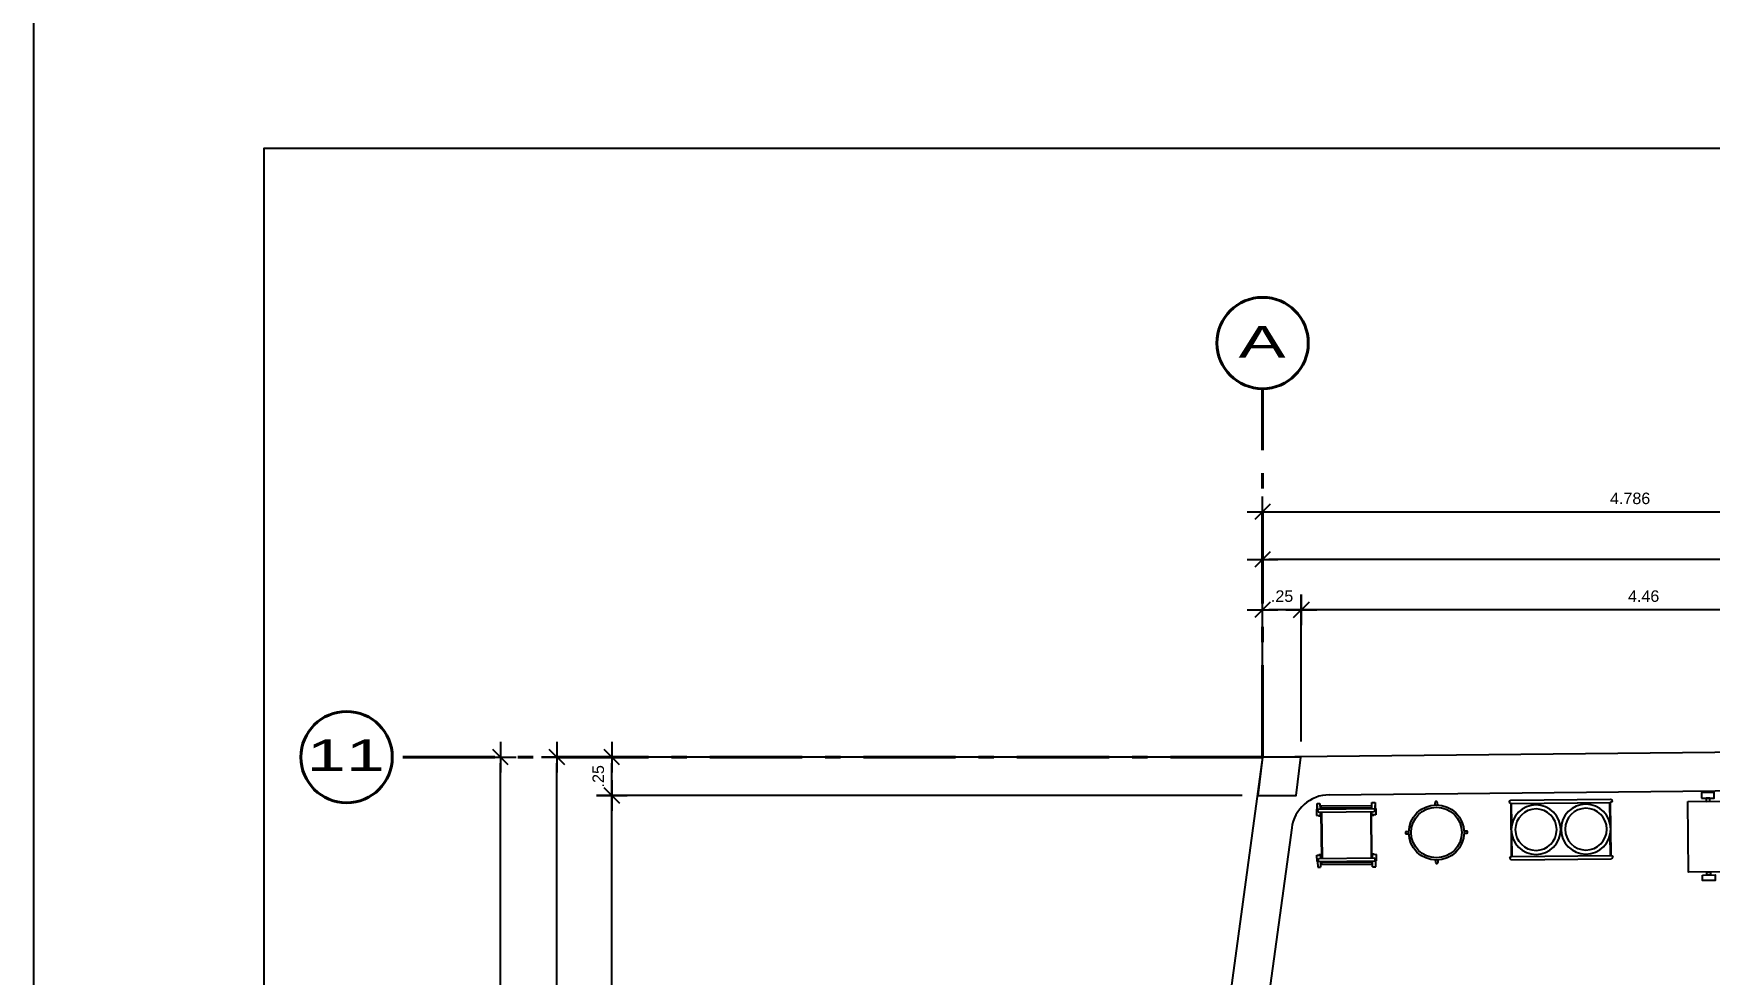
# Model space of a CAD drawing. Header units: millimetres. Extents: x 791 to 2661, y 209 to 602.
# Drawn here: x 1152.32 to 1163.23, y 501.42 to 507.55 of the extents above; entities that cross this region are included whole.
import ezdxf
from ezdxf.enums import TextEntityAlignment as Align

# ---------------------------------------------------------------- set-up
doc = ezdxf.new("R2010")
doc.units = ezdxf.units.MM
doc.header["$LTSCALE"] = 0.1
doc.header["$PDMODE"] = 3
doc.linetypes.add('ACAD_ISO10W100', pattern=[18, 12, -3, 0, -3])
doc.linetypes.add('DASHDOT', pattern=[1, 0.5, -0.25, 0, -0.25])
for name, color, linetype in [('01-COTAS EJE', 1, 'Continuous'), ('06', 1, 'Continuous'), ('COLUMNAS', 1, 'Continuous'), ('Equipamiento', 1, 'Continuous')]:
    doc.layers.add(name, color=color, linetype=linetype)
doc.layers.add('EJES', color=1, linetype='DASHDOT', lineweight=40)
doc.styles.add('ROMANS', font='', dxfattribs={"oblique": 1, "height": 0.075})
doc.styles.get('ROMANS').set_extended_font_data('Arial')
doc.dimstyles.new('COTAS 50', dxfattribs={"dimscale": 2, "dimtxt": 1.5, "dimasz": 0.02, "dimexe": 0.05, "dimexo": 0.05, "dimgap": 0.025, "dimtad": 3, "dimzin": 4, "dimdsep": 46, "dimtxsty": 'ROMANS', "dimblk": 'LLL', "dimcen": 0, "dimdle": 0.18, "dimclrd": 256, "dimclre": 1, "dimclrt": 3, "dimadec": 0, "dimazin": 0, "dimtfac": 1, "dimtix": 1, "dimtofl": 0, "dimtmove": 1, "dimatfit": 3, "dimldrblk": 'OPEN90', "dimfxl": 0.18, "dimtolj": 1, "dimtzin": 0, "dimarcsym": 0})

# ---------------------------------------------------------------- blocks, each defined once
blk = doc.blocks.new('LLL')
for p, q in [((2.5, 0), (-2.5, 0)), ((0, 2.5), (0, -2.5))]:
    blk.add_line(p, q)
at = {"color": 3}
blk.add_line((-1.25, -1.25), (1.25, 1.25), dxfattribs=at)
at = {"layer": 'Defpoints', "color": 0, "linetype": 'ByBlock'}
blk.add_point((0, 0), dxfattribs=at)
blk.add_point((0, 0), dxfattribs=at)
blk = doc.blocks.new('*D210')
at = {"layer": '01-COTAS EJE', "color": 1, "lineweight": -2, "transparency": 16777216}
for p, q in [((1160.321, 503.206), (1160.321, 504.536)), ((1165.106, 503.898), (1165.106, 504.536))]:
    blk.add_line(p, q, dxfattribs=at)
at = {"layer": '01-COTAS EJE', "lineweight": -2, "transparency": 16777216}
blk.add_line((1160.361, 504.436), (1165.066, 504.436), dxfattribs=at)
at = {"layer": 'Defpoints', "color": 0, "transparency": 16777216}
for p in [(1165.106, 504.436), (1165.106, 503.798), (1160.321, 503.106)]:
    blk.add_point(p, dxfattribs=at)
at = {"layer": '01-COTAS EJE', "lineweight": -2, "transparency": 16777216, "xscale": 0.04, "yscale": 0.04, "zscale": 0.04, "rotation": 180}
blk.add_blockref('LLL', (1160.321, 504.436), dxfattribs=at)
at = {"layer": '01-COTAS EJE', "lineweight": -2, "transparency": 16777216, "xscale": 0.04, "yscale": 0.04, "zscale": 0.04}
blk.add_blockref('LLL', (1165.106, 504.436), dxfattribs=at)
at = {"layer": '01-COTAS EJE', "color": 3, "transparency": 16777216, "insert": (1162.714, 504.524), "char_height": 0.075, "attachment_point": 5, "style": 'ROMANS'}
blk.add_mtext('\\A1;4.786', dxfattribs=at)
blk = doc.blocks.new('_OPEN90')
at = {"color": 0, "linetype": 'ByBlock', "ltscale": 0.7}
for p, q in [((0, 0), (-1, 0)), ((-0.5, 0.5), (0, 0)), ((0, 0), (-0.5, -0.5))]:
    blk.add_line(p, q, dxfattribs=at)
blk = doc.blocks.new('*D259')
at = {"layer": '01-COTAS EJE', "color": 1, "lineweight": -2, "ltscale": 0.15, "transparency": 16777216}
for p, q in [((1160.573, 502.941), (1160.573, 503.898)), ((1165.031, 502.986), (1165.031, 503.898))]:
    blk.add_line(p, q, dxfattribs=at)
at = {"layer": '01-COTAS EJE', "lineweight": -2, "ltscale": 0.15, "transparency": 16777216}
blk.add_line((1164.991, 503.798), (1160.613, 503.798), dxfattribs=at)
at = {"layer": 'Defpoints', "color": 0, "ltscale": 0.15, "transparency": 16777216}
for p in [(1160.573, 503.798), (1160.573, 502.841), (1165.031, 502.886)]:
    blk.add_point(p, dxfattribs=at)
at = {"layer": '01-COTAS EJE', "lineweight": -2, "ltscale": 0.15, "transparency": 16777216, "xscale": 0.04, "yscale": 0.04, "zscale": 0.04, "rotation": 180}
blk.add_blockref('LLL', (1160.573, 503.798), dxfattribs=at)
at = {"layer": '01-COTAS EJE', "lineweight": -2, "ltscale": 0.15, "transparency": 16777216, "xscale": 0.04, "yscale": 0.04, "zscale": 0.04}
blk.add_blockref('LLL', (1165.031, 503.798), dxfattribs=at)
at = {"layer": '01-COTAS EJE', "color": 3, "ltscale": 0.15, "transparency": 16777216, "insert": (1162.802, 503.887), "char_height": 0.075, "attachment_point": 5, "style": 'ROMANS'}
blk.add_mtext('\\A1;4.46', dxfattribs=at)
blk = doc.blocks.new('*D260')
at = {"layer": '01-COTAS EJE', "color": 1, "lineweight": -2, "ltscale": 0.15, "transparency": 16777216}
for p, q in [((1160.321, 502.938), (1160.321, 503.898)), ((1160.573, 502.941), (1160.573, 503.898))]:
    blk.add_line(p, q, dxfattribs=at)
at = {"layer": '01-COTAS EJE', "lineweight": -2, "ltscale": 0.15, "transparency": 16777216}
blk.add_line((1160.533, 503.798), (1160.361, 503.798), dxfattribs=at)
at = {"layer": 'Defpoints', "color": 0, "ltscale": 0.15, "transparency": 16777216}
for p in [(1160.321, 503.798), (1160.321, 502.838), (1160.573, 502.841)]:
    blk.add_point(p, dxfattribs=at)
at = {"layer": '01-COTAS EJE', "lineweight": -2, "ltscale": 0.15, "transparency": 16777216, "xscale": 0.04, "yscale": 0.04, "zscale": 0.04, "rotation": 180}
blk.add_blockref('LLL', (1160.321, 503.798), dxfattribs=at)
at = {"layer": '01-COTAS EJE', "lineweight": -2, "ltscale": 0.15, "transparency": 16777216, "xscale": 0.04, "yscale": 0.04, "zscale": 0.04}
blk.add_blockref('LLL', (1160.573, 503.798), dxfattribs=at)
at = {"layer": '01-COTAS EJE', "color": 3, "ltscale": 0.15, "transparency": 16777216, "insert": (1160.447, 503.887), "char_height": 0.075, "attachment_point": 5, "style": 'ROMANS'}
blk.add_mtext('\\A1;.25', dxfattribs=at)
blk = doc.blocks.new('*D261')
at = {"layer": '01-COTAS EJE', "color": 1, "lineweight": -2, "ltscale": 0.15, "transparency": 16777216}
for p, q in [((1160.321, 502.938), (1160.321, 504.227)), ((1180.431, 503.141), (1180.431, 504.227))]:
    blk.add_line(p, q, dxfattribs=at)
at = {"layer": '01-COTAS EJE', "lineweight": -2, "ltscale": 0.15, "transparency": 16777216}
blk.add_line((1180.391, 504.127), (1160.361, 504.127), dxfattribs=at)
at = {"layer": 'Defpoints', "color": 0, "ltscale": 0.15, "transparency": 16777216}
for p in [(1160.321, 504.127), (1180.431, 503.041), (1160.321, 502.838)]:
    blk.add_point(p, dxfattribs=at)
at = {"layer": '01-COTAS EJE', "lineweight": -2, "ltscale": 0.15, "transparency": 16777216, "xscale": 0.04, "yscale": 0.04, "zscale": 0.04, "rotation": 180}
blk.add_blockref('LLL', (1160.321, 504.127), dxfattribs=at)
at = {"layer": '01-COTAS EJE', "lineweight": -2, "ltscale": 0.15, "transparency": 16777216, "xscale": 0.04, "yscale": 0.04, "zscale": 0.04}
blk.add_blockref('LLL', (1180.431, 504.127), dxfattribs=at)
at = {"layer": '01-COTAS EJE', "color": 3, "ltscale": 0.15, "transparency": 16777216, "insert": (1170.376, 504.215), "char_height": 0.075, "attachment_point": 5, "style": 'ROMANS'}
blk.add_mtext('\\A1;20.11', dxfattribs=at)
blk = doc.blocks.new('*D243')
at = {"layer": '01-COTAS EJE', "lineweight": -2, "ltscale": 0.15, "transparency": 16777216}
blk.add_line((1155.358, 499.544), (1155.358, 502.798), dxfattribs=at)
at = {"layer": 'Defpoints', "color": 0, "ltscale": 0.15, "transparency": 16777216}
for p in [(1155.358, 502.838), (1155.358, 502.838), (1155.358, 499.504)]:
    blk.add_point(p, dxfattribs=at)
at = {"layer": '01-COTAS EJE', "lineweight": -2, "ltscale": 0.15, "transparency": 16777216, "xscale": 0.04, "yscale": 0.04, "zscale": 0.04}
for p, rotation in [((1155.358, 502.838), 90), ((1155.358, 499.504), 270)]:
    blk.add_blockref('LLL', p, dxfattribs=dict(at, rotation=rotation))
at = {"layer": '01-COTAS EJE', "color": 3, "ltscale": 0.15, "transparency": 16777216, "insert": (1155.27, 501.171), "char_height": 0.075, "attachment_point": 5, "rotation": 90, "style": 'ROMANS'}
blk.add_mtext('\\A1;3.33', dxfattribs=at)
blk = doc.blocks.new('*D244')
at = {"layer": '01-COTAS EJE', "color": 1, "lineweight": -2, "ltscale": 0.15, "transparency": 16777216}
for p, q in [((1156.404, 502.838), (1155.625, 502.838)), ((1156.299, 494.129), (1155.625, 494.129))]:
    blk.add_line(p, q, dxfattribs=at)
at = {"layer": '01-COTAS EJE', "lineweight": -2, "ltscale": 0.15, "transparency": 16777216}
blk.add_line((1155.725, 494.169), (1155.725, 502.798), dxfattribs=at)
at = {"layer": 'Defpoints', "color": 0, "ltscale": 0.15, "transparency": 16777216}
for p in [(1155.725, 502.838), (1156.504, 502.838), (1156.399, 494.129)]:
    blk.add_point(p, dxfattribs=at)
at = {"layer": '01-COTAS EJE', "lineweight": -2, "ltscale": 0.15, "transparency": 16777216, "xscale": 0.04, "yscale": 0.04, "zscale": 0.04}
for p, rotation in [((1155.725, 502.838), 90), ((1155.725, 494.129), 270)]:
    blk.add_blockref('LLL', p, dxfattribs=dict(at, rotation=rotation))
at = {"layer": '01-COTAS EJE', "color": 3, "ltscale": 0.15, "transparency": 16777216, "insert": (1155.636, 498.484), "char_height": 0.075, "attachment_point": 5, "rotation": 90, "style": 'ROMANS'}
blk.add_mtext('\\A1;8.71', dxfattribs=at)
blk = doc.blocks.new('*D286')
at = {"layer": '01-COTAS EJE', "color": 1, "lineweight": -2, "ltscale": 0.15, "transparency": 16777216}
for p, q in [((1160.187, 502.588), (1155.982, 502.588)), ((1159.053, 494.279), (1155.982, 494.279))]:
    blk.add_line(p, q, dxfattribs=at)
at = {"layer": '01-COTAS EJE', "lineweight": -2, "ltscale": 0.15, "transparency": 16777216}
blk.add_line((1156.082, 494.319), (1156.082, 502.548), dxfattribs=at)
at = {"layer": 'Defpoints', "color": 0, "ltscale": 0.15, "transparency": 16777216}
for p in [(1156.082, 502.588), (1160.287, 502.588), (1159.153, 494.279)]:
    blk.add_point(p, dxfattribs=at)
at = {"layer": '01-COTAS EJE', "lineweight": -2, "ltscale": 0.15, "transparency": 16777216, "xscale": 0.04, "yscale": 0.04, "zscale": 0.04}
for p, rotation in [((1156.082, 502.588), 90), ((1156.082, 494.279), 270)]:
    blk.add_blockref('LLL', p, dxfattribs=dict(at, rotation=rotation))
at = {"layer": '01-COTAS EJE', "color": 3, "ltscale": 0.15, "transparency": 16777216, "insert": (1155.993, 498.434), "char_height": 0.075, "attachment_point": 5, "rotation": 90, "style": 'ROMANS'}
blk.add_mtext('\\A1;8.31', dxfattribs=at)
blk = doc.blocks.new('*D287')
at = {"layer": '01-COTAS EJE', "color": 1, "lineweight": -2, "ltscale": 0.15, "transparency": 16777216}
for p, q in [((1160.221, 502.838), (1155.982, 502.838)), ((1160.187, 502.588), (1155.982, 502.588))]:
    blk.add_line(p, q, dxfattribs=at)
at = {"layer": '01-COTAS EJE', "lineweight": -2, "ltscale": 0.15, "transparency": 16777216}
blk.add_line((1156.082, 502.628), (1156.082, 502.798), dxfattribs=at)
at = {"layer": 'Defpoints', "color": 0, "ltscale": 0.15, "transparency": 16777216}
for p in [(1156.082, 502.838), (1160.321, 502.838), (1160.287, 502.588)]:
    blk.add_point(p, dxfattribs=at)
at = {"layer": '01-COTAS EJE', "lineweight": -2, "ltscale": 0.15, "transparency": 16777216, "xscale": 0.04, "yscale": 0.04, "zscale": 0.04}
for p, rotation in [((1156.082, 502.838), 90), ((1156.082, 502.588), 270)]:
    blk.add_blockref('LLL', p, dxfattribs=dict(at, rotation=rotation))
at = {"layer": '01-COTAS EJE', "color": 3, "ltscale": 0.15, "transparency": 16777216, "insert": (1155.994, 502.713), "char_height": 0.075, "attachment_point": 5, "rotation": 90, "style": 'ROMANS'}
blk.add_mtext('\\A1;.25', dxfattribs=at)
blk = doc.blocks.new('MA-3234')
for p, q in [((-0.008, 0.18), (-0.008, 0.195)), ((0.007, 0.18), (0.007, 0.195)), ((-0.195, 0.007), (-0.18, 0.007)), ((0.18, 0.007), (0.195, 0.007)), ((-0.195, -0.008), (-0.18, -0.008)), ((0.18, -0.008), (0.195, -0.008)), ((-0.008, -0.195), (-0.008, -0.18)), ((0.007, -0.195), (0.007, -0.18))]:
    blk.add_line(p, q)
for radius in [0.18, 0.165]:
    blk.add_circle((0, 0), radius)
for centre, radius, start, end in [((0, 0.195), 0.0075, 358.8979, 181.1021), ((-0.195, 0), 0.0075, 88.8979, 271.1021), ((-0.186, 0.001), 0.01, 5, 90), ((0.195, 0), 0.0075, 268.8979, 91.1021), ((0, -0.195), 0.0075, 178.8979, 1.1021)]:
    blk.add_arc(centre, radius, start, end)
blk = doc.blocks.new('MA-33')
at = {"layer": 'Equipamiento', "xscale": -1, "rotation": 270}
blk.add_blockref('MA-3234', (-1.104, 0.175), dxfattribs=at)
blk = doc.blocks.new('MA-50')
for p, q in [((-0.189, 0.171), (-0.193, 0.171)), ((-0.193, 0.171), (-0.193, 0.13)), ((-0.193, 0.13), (-0.167, 0.13)), ((-0.189, 0.21), (-0.189, 0.171)), ((-0.167, 0.21), (-0.189, 0.21)), ((0.19, 0.171), (-0.189, 0.171)), ((0.184, 0.151), (-0.182, 0.151)), ((-0.179, 0.13), (-0.179, 0.126)), ((-0.179, 0.126), (-0.167, 0.126)), ((-0.167, 0.21), (-0.167, 0.171)), ((-0.167, 0.151), (-0.167, 0.126)), ((0.165, 0.191), (-0.164, 0.191)), ((-0.164, 0.191), (-0.164, 0.171)), ((0.165, 0.178), (-0.164, 0.178)), ((-0.164, 0.151), (-0.164, -0.151)), ((-0.161, 0.151), (-0.161, -0.151)), ((0.161, -0.151), (0.161, 0.151)), ((0.165, 0.171), (0.165, 0.191)), ((0.165, -0.151), (0.165, 0.151)), ((0.171, 0.171), (0.171, 0.207)), ((0.19, 0.207), (0.171, 0.207)), ((0.171, 0.126), (0.171, 0.151)), ((0.194, 0.13), (0.171, 0.13)), ((0.181, 0.126), (0.171, 0.126)), ((0.181, 0.131), (0.181, 0.126)), ((0.19, 0.171), (0.19, 0.207)), ((0.19, 0.171), (0.194, 0.171)), ((0.194, 0.171), (0.194, 0.13)), ((-0.193, -0.13), (-0.167, -0.13)), ((-0.193, -0.171), (-0.193, -0.13)), ((-0.189, -0.171), (-0.193, -0.171)), ((0.19, -0.171), (-0.189, -0.171)), ((-0.189, -0.171), (-0.189, -0.191)), ((-0.189, -0.21), (-0.189, -0.171)), ((-0.167, -0.21), (-0.189, -0.21)), ((0.184, -0.151), (-0.182, -0.151)), ((-0.179, -0.126), (-0.167, -0.126)), ((-0.179, -0.13), (-0.179, -0.126)), ((-0.167, -0.126), (-0.167, -0.151)), ((-0.167, -0.171), (-0.167, -0.21)), ((0.165, -0.178), (-0.164, -0.178)), ((-0.164, -0.191), (-0.164, -0.178)), ((0.165, -0.191), (-0.164, -0.191)), ((0.165, -0.191), (0.165, -0.171)), ((0.181, -0.126), (0.171, -0.126)), ((0.171, -0.151), (0.171, -0.126)), ((0.194, -0.13), (0.171, -0.13)), ((0.171, -0.207), (0.171, -0.171)), ((0.19, -0.207), (0.171, -0.207)), ((0.181, -0.131), (0.181, -0.126)), ((0.19, -0.191), (0.19, -0.171)), ((0.19, -0.171), (0.19, -0.207)), ((0.19, -0.171), (0.194, -0.171)), ((0.194, -0.171), (0.194, -0.13))]:
    blk.add_line(p, q)
for centre, start, end in [((-0.169, 0.161), 141.6147, 215.6705), ((0.17, 0.161), 324.3295, 38.3853), ((-0.169, -0.161), 144.3295, 218.3853), ((0.17, -0.161), 321.6147, 35.6705)]:
    blk.add_arc(centre, 0.0166, start, end)
blk = doc.blocks.new('A$C0BB31665')
at = {"layer": 'Equipamiento', "xscale": -1}
blk.add_blockref('MA-50', (0.194, 0.21), dxfattribs=at)
blk = doc.blocks.new('D-4')
for p, q in [((-0.324, 0.389), (0.324, 0.389)), ((-0.324, 0.367), (-0.324, 0.022)), ((-0.324, 0.367), (0.324, 0.367)), ((-0.32, 0.367), (-0.32, 0.231)), ((0.32, 0.367), (0.32, 0.232)), ((0.324, 0.367), (0.324, 0.022)), ((-0.32, 0.157), (-0.32, 0.022)), ((0.32, 0.157), (0.32, 0.022)), ((-0.324, 0.022), (0.324, 0.022)), ((-0.324, 0), (0.324, 0)), ((-0.32, 0.022), (0.32, 0.022))]:
    blk.add_line(p, q)
for centre, radius in [((-0.163, 0.194), 0.161), ((-0.163, 0.194), 0.135), ((0.162, 0.194), 0.162), ((0.162, 0.194), 0.136)]:
    blk.add_circle(centre, radius)
for centre, start, end in [((-0.324, 0.378), 90, 270), ((0.324, 0.378), 270, 90), ((-0.324, 0.011), 90, 270), ((0.324, 0.011), 270, 90)]:
    blk.add_arc(centre, 0.0108, start, end)
blk = doc.blocks.new('A$C423E5D9C')
at = {"layer": 'Equipamiento', "color": 2, "rotation": 90}
blk.add_blockref('D-4', (0.389, 0.335), dxfattribs=at)
blk = doc.blocks.new('MA-12')
for points in [[(0, 0), (0.66, 0), (0.66, 0.46), (0, 0.46)], [(0.089, 0.48), (0.172, 0.48), (0.172, 0.516), (0.089, 0.516)], [(0.119, 0.46), (0.143, 0.46), (0.143, 0.48), (0.119, 0.48)], [(0.571, 0.48), (0.488, 0.48), (0.488, 0.516), (0.571, 0.516)], [(0.541, 0.46), (0.517, 0.46), (0.517, 0.48), (0.541, 0.48)], [(0.089, -0.02), (0.172, -0.02), (0.172, -0.056), (0.089, -0.056)], [(0.119, 0), (0.143, 0), (0.143, -0.02), (0.119, -0.02)], [(0.571, -0.02), (0.488, -0.02), (0.488, -0.056), (0.571, -0.056)], [(0.541, 0), (0.517, 0), (0.517, -0.02), (0.541, -0.02)]]:
    blk.add_lwpolyline(points, close=True)

msp = doc.modelspace()

# ---------------------------------------------------------------- linework, layer by layer
msp.add_lwpolyline([(1212.3155, 462.604), (1212.3155, 508.304), (1152.3155, 508.304), (1152.3155, 462.604)], close=True)
at = {"layer": '06'}
for p, q in [((1180.3314, 503.0398), (1160.3208, 502.8384)), ((1180.3314, 503.0398), (1160.3208, 502.8384)), ((1180.3314, 503.0398), (1160.3208, 502.8384)), ((1160.3208, 502.8384), (1159.133, 494.1291)), ((1160.3208, 502.8384), (1159.133, 494.1291)), ((1160.3208, 502.8384), (1159.133, 494.1291)), ((1160.7553, 502.5928), (1164.7789, 502.6333)), ((1160.5101, 502.3766), (1159.4426, 494.5498))]:
    msp.add_line(p, q, dxfattribs=at)
at = {"layer": '06', "color": 6}
msp.add_lwpolyline([(1210.8155, 464.104), (1210.8155, 506.804), (1153.8155, 506.804), (1153.8155, 464.104)], close=True, dxfattribs=at)
at = {"layer": '06'}
msp.add_arc((1160.7578, 502.3428), 0.25, 90.57638, 172.23367, dxfattribs=at)
at = {"layer": 'COLUMNAS', "ltscale": 0.15}
msp.add_lwpolyline([(1160.289, 502.5884), (1160.539, 502.5884), (1160.5708, 502.8384), (1160.3208, 502.8384)], close=True, dxfattribs=at)
at = {"layer": 'EJES', "linetype": 'ACAD_ISO10W100', "ltscale": 0.5}
for q in [(1160.3208, 505.2394), (1154.6523, 502.8384)]:
    msp.add_line((1160.3208, 502.8384), q, dxfattribs=at)
at = {"layer": 'EJES', "color": 2, "linetype": 'Continuous'}
for centre in [(1160.3208, 505.537), (1154.3547, 502.8384)]:
    msp.add_circle(centre, 0.2976, dxfattribs=at)

# ---------------------------------------------------------------- block references
at = {"layer": 'Equipamiento', "xscale": -1}
for name, p, rotation in [('MA-12', (1163.0911, 502.549), 180.5763822507906), ('A$C0BB31665', (1160.6714, 502.5389), 180.5763822507906), ('MA-33', (1162.5551, 502.5332), 180.5763822507906), ('A$C423E5D9C', (1161.9315, 502.1689), 270.5763822508038)]:
    msp.add_blockref(name, p, dxfattribs=dict(at, rotation=rotation))

# ---------------------------------------------------------------- texts
at = {"layer": 'EJES', "color": 3, "style": 'ROMANS', "width": 1.6}
for s, p in [('A', (1160.3174, 505.4425)), ('11', (1154.3496, 502.7487))]:
    msp.add_text(s, height=0.2046, dxfattribs=at).set_placement(p, align=Align.CENTER)

# ---------------------------------------------------------------- dimensions: what is measured, and where the dimension line sits
at = {"layer": '01-COTAS EJE'}
dim = msp.add_linear_dim(base=(1165.1064, 504.4359), p1=(1160.3208, 503.1055), p2=(1165.1064, 503.7985), angle=180, dimstyle='COTAS 50', override={"dimdec": 3}, dxfattribs=at)
dim.commit()
dim.dimension.update_dxf_attribs({"geometry": '*D210', "text_midpoint": (1162.7136, 504.5242)})
at = {"layer": '01-COTAS EJE', "ltscale": 0.15}
for base, p1, p2, angle, picture, middle in [((1160.3208, 504.1267), (1180.4314, 503.0408), (1160.3208, 502.8384), 180, '*D261', (1170.3761, 504.215)), ((1155.3583, 502.8384), (1155.3583, 499.5041), (1155.3583, 502.8384), 90, '*D243', (1155.27, 501.1713)), ((1155.7247, 502.8384), (1156.3989, 494.1291), (1156.5037, 502.8384), 90, '*D244', (1155.6364, 498.4838)), ((1156.0818, 502.8384), (1160.2866, 502.5881), (1160.3208, 502.8384), 90, '*D287', (1155.9935, 502.7133)), ((1156.0818, 502.5881), (1159.1534, 494.2791), (1160.2866, 502.5881), 90, '*D286', (1155.9935, 498.4336))]:
    dim = msp.add_linear_dim(base=base, p1=p1, p2=p2, angle=angle, dimstyle='COTAS 50', dxfattribs=at)
    dim.commit()
    dim.dimension.update_dxf_attribs({"geometry": picture, "text_midpoint": middle})
for base, p1, p2, picture, middle in [((1160.3208, 503.7985), (1160.5734, 502.841), (1160.3208, 502.8384), '*D260', (1160.4471, 503.8867)), ((1160.5734, 503.7985), (1165.0314, 502.8858), (1160.5734, 502.841), '*D259', (1162.8024, 503.8867))]:
    dim = msp.add_linear_dim(base=base, p1=p1, p2=p2, dimstyle='COTAS 50', dxfattribs=at)
    dim.commit()
    dim.dimension.update_dxf_attribs({"geometry": picture, "text_midpoint": middle})

doc.saveas('drawing.dxf')
